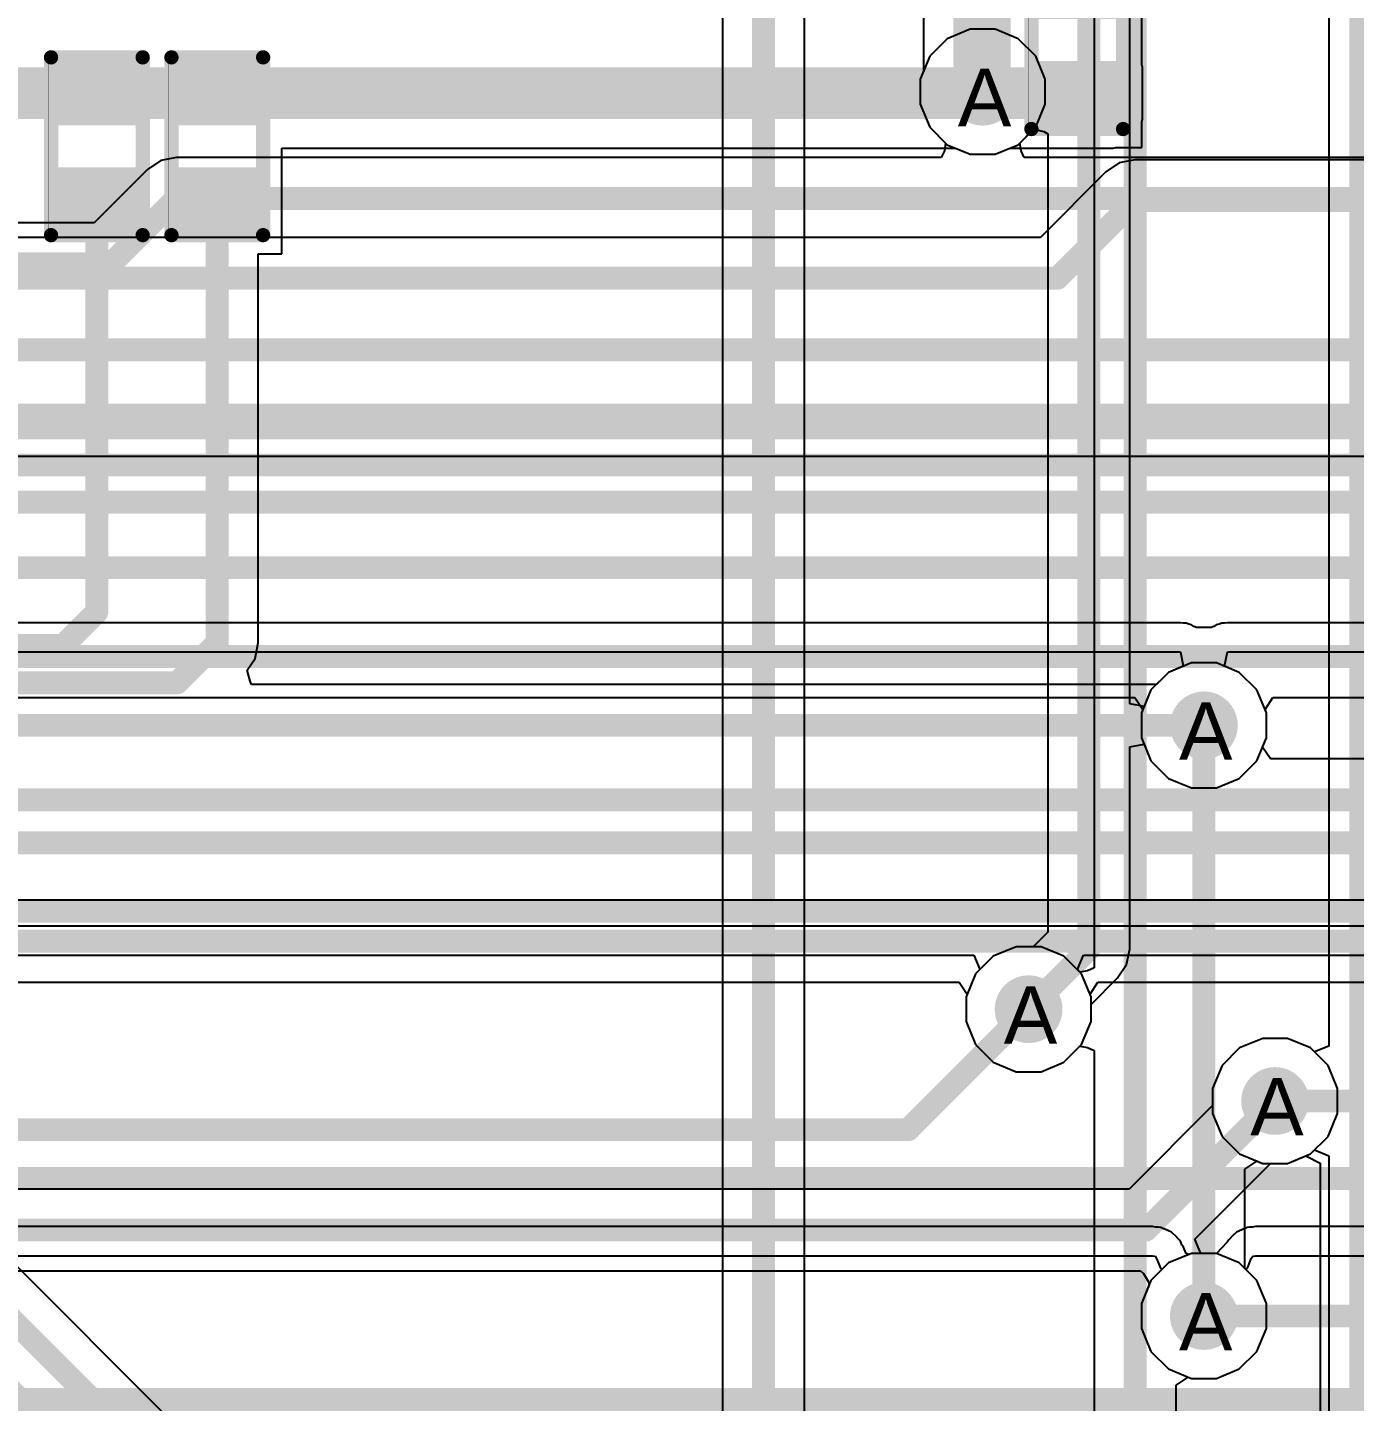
# Model space of a CAD drawing. Header units: inches. Extents: x 0 to 5271, y 0 to 5417.
# Drawn here: x 85.72 to 97.48, y 56.98 to 69.15 of the extents above; entities that cross this region are included whole.
import ezdxf

# ---------------------------------------------------------------- set-up
doc = ezdxf.new("R2010")
doc.units = ezdxf.units.IN
for name, color, linetype in [('Bottom Layer', 5, 'Continuous'), ('Bottom Overlay', 54, 'Continuous'), ('Bottom Paste', 16, 'Continuous'), ('Bottom Solder', 6, 'Continuous'), ('Drill Drawing', 1, 'Continuous'), ('L2_GND1', 16, 'Continuous'), ('L3_SIG1', 76, 'Continuous'), ('L4_PWR', 90, 'Continuous'), ('L5_GND2', 156, 'Continuous'), ('L6_SIG2', 130, 'Continuous'), ('L7_GND3', 216, 'Continuous'), ('Top Layer', 1, 'Continuous'), ('Via Holes', 16, 'Continuous')]:
    doc.layers.add(name, color=color, linetype=linetype)
doc.styles.add('Arial', font='', dxfattribs={"height": 0.2})
doc.styles.get('Arial').set_extended_font_data('Arial')

# ---------------------------------------------------------------- blocks, each defined once
blk = doc.blocks.new('R___0402_B_1')
at = {"layer": 'Bottom Layer'}
for points in [[(-0.241, 0.318), (-0.241, -0.318), (-0.699, -0.318), (-0.699, 0.318)], [(0.699, 0.318), (0.699, -0.318), (0.241, -0.318), (0.241, 0.318)]]:
    blk.add_hatch(color=5, dxfattribs=at).paths.add_polyline_path(points)
at = {"layer": 'Bottom Paste'}
for points in [[(-0.241, 0.318), (-0.241, -0.318), (-0.699, -0.318), (-0.699, 0.318)], [(0.699, 0.318), (0.699, -0.318), (0.241, -0.318), (0.241, 0.318)]]:
    blk.add_hatch(color=16, dxfattribs=at).paths.add_polyline_path(points)
at = {"layer": 'Bottom Solder'}
for points in [[(-0.186, 0.373), (-0.186, -0.373), (-0.754, -0.373), (-0.754, 0.373)], [(0.754, 0.373), (0.754, -0.373), (0.186, -0.373), (0.186, 0.373)]]:
    blk.add_hatch(color=6, dxfattribs=at).paths.add_polyline_path(points)
at = {"layer": 'Bottom Overlay'}
for points in [[(-0.787, 0.406, 0.127, 0.127, 0), (0.787, 0.406, 0.127, 0.127, 0)], [(-0.787, 0.406, 0.127, 0.127, 0), (-0.787, -0.406, 0.127, 0.127, 0)], [(-0.813, 0.432, 0.00323, 0.00323, 0), (0.813, 0.432, 0.00323, 0.00323, 0)], [(0.787, 0.406, 0.127, 0.127, 0), (0.787, -0.406, 0.127, 0.127, 0)], [(-0.787, -0.406, 0.127, 0.127, 0), (0.787, -0.406, 0.127, 0.127, 0)]]:
    blk.add_lwpolyline(points, format="xyseb", dxfattribs=at)
for points in [[(-0.819, 0.406, 0.0635, 0.0635, 1), (-0.756, 0.406, 0.0635, 0.0635, 1)], [(-0.819, 0.406, 0.0635, 0.0635, 1), (-0.756, 0.406, 0.0635, 0.0635, 1)], [(-0.814, 0.432, 0.00161, 0.00161, 1), (-0.812, 0.432, 0.00161, 0.00161, 1)], [(0.756, 0.406, 0.0635, 0.0635, 1), (0.819, 0.406, 0.0635, 0.0635, 1)], [(0.756, 0.406, 0.0635, 0.0635, 1), (0.819, 0.406, 0.0635, 0.0635, 1)], [(0.812, 0.432, 0.00161, 0.00161, 1), (0.814, 0.432, 0.00161, 0.00161, 1)], [(-0.819, -0.406, 0.0635, 0.0635, 1), (-0.756, -0.406, 0.0635, 0.0635, 1)], [(-0.819, -0.406, 0.0635, 0.0635, 1), (-0.756, -0.406, 0.0635, 0.0635, 1)], [(0.756, -0.406, 0.0635, 0.0635, 1), (0.819, -0.406, 0.0635, 0.0635, 1)], [(0.756, -0.406, 0.0635, 0.0635, 1), (0.819, -0.406, 0.0635, 0.0635, 1)]]:
    blk.add_lwpolyline(points, format="xyseb", close=True, dxfattribs=at)
blk = doc.blocks.new('R___0402_B_2')
at = {"layer": 'Bottom Layer'}
for points in [[(-0.241, 0.318), (-0.241, -0.318), (-0.699, -0.318), (-0.699, 0.318)], [(0.699, 0.318), (0.699, -0.318), (0.241, -0.318), (0.241, 0.318)]]:
    blk.add_hatch(color=5, dxfattribs=at).paths.add_polyline_path(points)
at = {"layer": 'Bottom Paste'}
for points in [[(-0.241, 0.318), (-0.241, -0.318), (-0.699, -0.318), (-0.699, 0.318)], [(0.699, 0.318), (0.699, -0.318), (0.241, -0.318), (0.241, 0.318)]]:
    blk.add_hatch(color=16, dxfattribs=at).paths.add_polyline_path(points)
at = {"layer": 'Bottom Solder'}
for points in [[(-0.186, 0.373), (-0.186, -0.373), (-0.754, -0.373), (-0.754, 0.373)], [(0.754, 0.373), (0.754, -0.373), (0.186, -0.373), (0.186, 0.373)]]:
    blk.add_hatch(color=6, dxfattribs=at).paths.add_polyline_path(points)
at = {"layer": 'Bottom Overlay'}
for points in [[(-0.787, 0.406, 0.127, 0.127, 0), (0.787, 0.406, 0.127, 0.127, 0)], [(-0.787, 0.406, 0.127, 0.127, 0), (-0.787, -0.406, 0.127, 0.127, 0)], [(-0.813, 0.432, 0.00323, 0.00323, 0), (0.813, 0.432, 0.00323, 0.00323, 0)], [(0.787, 0.406, 0.127, 0.127, 0), (0.787, -0.406, 0.127, 0.127, 0)], [(-0.787, -0.406, 0.127, 0.127, 0), (0.787, -0.406, 0.127, 0.127, 0)]]:
    blk.add_lwpolyline(points, format="xyseb", dxfattribs=at)
for points in [[(-0.819, 0.406, 0.0635, 0.0635, 1), (-0.756, 0.406, 0.0635, 0.0635, 1)], [(-0.819, 0.406, 0.0635, 0.0635, 1), (-0.756, 0.406, 0.0635, 0.0635, 1)], [(-0.814, 0.432, 0.00161, 0.00161, 1), (-0.812, 0.432, 0.00161, 0.00161, 1)], [(0.756, 0.406, 0.0635, 0.0635, 1), (0.819, 0.406, 0.0635, 0.0635, 1)], [(0.756, 0.406, 0.0635, 0.0635, 1), (0.819, 0.406, 0.0635, 0.0635, 1)], [(0.812, 0.432, 0.00161, 0.00161, 1), (0.814, 0.432, 0.00161, 0.00161, 1)], [(-0.819, -0.406, 0.0635, 0.0635, 1), (-0.756, -0.406, 0.0635, 0.0635, 1)], [(-0.819, -0.406, 0.0635, 0.0635, 1), (-0.756, -0.406, 0.0635, 0.0635, 1)], [(0.756, -0.406, 0.0635, 0.0635, 1), (0.819, -0.406, 0.0635, 0.0635, 1)], [(0.756, -0.406, 0.0635, 0.0635, 1), (0.819, -0.406, 0.0635, 0.0635, 1)]]:
    blk.add_lwpolyline(points, format="xyseb", close=True, dxfattribs=at)
blk = doc.blocks.new('R___0402_B_33')
at = {"layer": 'Bottom Layer'}
for points in [[(-0.241, 0.318), (-0.241, -0.317), (-0.699, -0.317), (-0.699, 0.318)], [(0.699, 0.318), (0.699, -0.317), (0.241, -0.317), (0.241, 0.318)]]:
    blk.add_hatch(color=5, dxfattribs=at).paths.add_polyline_path(points)
at = {"layer": 'Bottom Paste'}
for points in [[(-0.241, 0.318), (-0.241, -0.317), (-0.699, -0.317), (-0.699, 0.318)], [(0.699, 0.318), (0.699, -0.317), (0.241, -0.317), (0.241, 0.318)]]:
    blk.add_hatch(color=16, dxfattribs=at).paths.add_polyline_path(points)
at = {"layer": 'Bottom Solder'}
for points in [[(-0.186, 0.373), (-0.186, -0.372), (-0.754, -0.372), (-0.754, 0.373)], [(0.754, 0.373), (0.754, -0.372), (0.186, -0.372), (0.186, 0.373)]]:
    blk.add_hatch(color=6, dxfattribs=at).paths.add_polyline_path(points)
at = {"layer": 'Bottom Overlay'}
for points in [[(-0.787, 0.406, 0.127, 0.127, 0), (0.787, 0.406, 0.127, 0.127, 0)], [(-0.787, 0.406, 0.127, 0.127, 0), (-0.787, -0.406, 0.127, 0.127, 0)], [(-0.813, 0.432, 0.00323, 0.00323, 0), (0.813, 0.432, 0.00323, 0.00323, 0)], [(0.787, 0.406, 0.127, 0.127, 0), (0.787, -0.406, 0.127, 0.127, 0)], [(-0.787, -0.406, 0.127, 0.127, 0), (0.787, -0.406, 0.127, 0.127, 0)]]:
    blk.add_lwpolyline(points, format="xyseb", dxfattribs=at)
for points in [[(-0.819, 0.406, 0.0635, 0.0635, 1), (-0.756, 0.406, 0.0635, 0.0635, 1)], [(-0.819, 0.406, 0.0635, 0.0635, 1), (-0.756, 0.406, 0.0635, 0.0635, 1)], [(-0.814, 0.432, 0.00161, 0.00161, 1), (-0.812, 0.432, 0.00161, 0.00161, 1)], [(0.756, 0.406, 0.0635, 0.0635, 1), (0.819, 0.406, 0.0635, 0.0635, 1)], [(0.756, 0.406, 0.0635, 0.0635, 1), (0.819, 0.406, 0.0635, 0.0635, 1)], [(0.812, 0.432, 0.00161, 0.00161, 1), (0.814, 0.432, 0.00161, 0.00161, 1)], [(-0.819, -0.406, 0.0635, 0.0635, 1), (-0.756, -0.406, 0.0635, 0.0635, 1)], [(-0.819, -0.406, 0.0635, 0.0635, 1), (-0.756, -0.406, 0.0635, 0.0635, 1)], [(0.756, -0.406, 0.0635, 0.0635, 1), (0.819, -0.406, 0.0635, 0.0635, 1)], [(0.756, -0.406, 0.0635, 0.0635, 1), (0.819, -0.406, 0.0635, 0.0635, 1)]]:
    blk.add_lwpolyline(points, format="xyseb", close=True, dxfattribs=at)

msp = doc.modelspace()

# ---------------------------------------------------------------- hatches: boundary and pattern name
at = {"layer": 'Bottom Layer'}
msp.add_hatch(color=5, dxfattribs=at).paths.add_polyline_path([(79.692, 68.339), (95.339, 68.339), (95.339, 68.796), (79.692, 68.796)])
h = msp.add_hatch(color=5, dxfattribs=at)
edge = h.paths.add_edge_path()
edge.add_arc((94.183, 68.58), 0.3, 0, 360)
h = msp.add_hatch(color=5, dxfattribs=at)
edge = h.paths.add_edge_path()
edge.add_arc((96.143, 62.967), 0.3, 0, 360)
h = msp.add_hatch(color=5, dxfattribs=at)
edge = h.paths.add_edge_path()
edge.add_arc((94.59, 60.452), 0.3, 0, 360)
h = msp.add_hatch(color=5, dxfattribs=at)
edge = h.paths.add_edge_path()
edge.add_arc((96.774, 59.639), 0.3, 0, 360)
h = msp.add_hatch(color=5, dxfattribs=at)
edge = h.paths.add_edge_path()
edge.add_arc((96.143, 57.734), 0.3, 0, 360)
at = {"layer": 'L2_GND1'}
h = msp.add_hatch(color=16, dxfattribs=at)
edge = h.paths.add_edge_path()
edge.add_arc((94.183, 68.58), 0.3, 0, 360)
h = msp.add_hatch(color=16, dxfattribs=at)
edge = h.paths.add_edge_path()
edge.add_arc((96.143, 62.967), 0.3, 0, 360)
h = msp.add_hatch(color=16, dxfattribs=at)
edge = h.paths.add_edge_path()
edge.add_arc((94.59, 60.452), 0.3, 0, 360)
h = msp.add_hatch(color=16, dxfattribs=at)
edge = h.paths.add_edge_path()
edge.add_arc((96.774, 59.639), 0.3, 0, 360)
h = msp.add_hatch(color=16, dxfattribs=at)
edge = h.paths.add_edge_path()
edge.add_arc((96.143, 57.734), 0.3, 0, 360)
at = {"layer": 'L3_SIG1'}
h = msp.add_hatch(color=76, dxfattribs=at)
edge = h.paths.add_edge_path()
edge.add_arc((94.183, 68.58), 0.3, 0, 360)
h = msp.add_hatch(color=76, dxfattribs=at)
edge = h.paths.add_edge_path()
edge.add_arc((96.143, 62.967), 0.3, 0, 360)
h = msp.add_hatch(color=76, dxfattribs=at)
edge = h.paths.add_edge_path()
edge.add_arc((94.59, 60.452), 0.3, 0, 360)
h = msp.add_hatch(color=76, dxfattribs=at)
edge = h.paths.add_edge_path()
edge.add_arc((96.774, 59.639), 0.3, 0, 360)
h = msp.add_hatch(color=76, dxfattribs=at)
edge = h.paths.add_edge_path()
edge.add_arc((96.143, 57.734), 0.3, 0, 360)
at = {"layer": 'L4_PWR'}
h = msp.add_hatch(color=90, dxfattribs=at)
edge = h.paths.add_edge_path()
edge.add_arc((94.183, 68.58), 0.3, 0, 360)
h = msp.add_hatch(color=90, dxfattribs=at)
edge = h.paths.add_edge_path()
edge.add_arc((96.143, 62.967), 0.3, 0, 360)
h = msp.add_hatch(color=90, dxfattribs=at)
edge = h.paths.add_edge_path()
edge.add_arc((94.59, 60.452), 0.3, 0, 360)
h = msp.add_hatch(color=90, dxfattribs=at)
edge = h.paths.add_edge_path()
edge.add_arc((96.774, 59.639), 0.3, 0, 360)
h = msp.add_hatch(color=90, dxfattribs=at)
edge = h.paths.add_edge_path()
edge.add_arc((96.143, 57.734), 0.3, 0, 360)
at = {"layer": 'L5_GND2'}
h = msp.add_hatch(color=156, dxfattribs=at)
edge = h.paths.add_edge_path()
edge.add_arc((94.183, 68.58), 0.3, 0, 360)
h = msp.add_hatch(color=156, dxfattribs=at)
edge = h.paths.add_edge_path()
edge.add_arc((96.143, 62.967), 0.3, 0, 360)
h = msp.add_hatch(color=156, dxfattribs=at)
edge = h.paths.add_edge_path()
edge.add_arc((94.59, 60.452), 0.3, 0, 360)
h = msp.add_hatch(color=156, dxfattribs=at)
edge = h.paths.add_edge_path()
edge.add_arc((96.774, 59.639), 0.3, 0, 360)
h = msp.add_hatch(color=156, dxfattribs=at)
edge = h.paths.add_edge_path()
edge.add_arc((96.143, 57.734), 0.3, 0, 360)
at = {"layer": 'L6_SIG2'}
h = msp.add_hatch(color=130, dxfattribs=at)
edge = h.paths.add_edge_path()
edge.add_arc((94.183, 68.58), 0.3, 0, 360)
h = msp.add_hatch(color=130, dxfattribs=at)
edge = h.paths.add_edge_path()
edge.add_arc((96.143, 62.967), 0.3, 0, 360)
h = msp.add_hatch(color=130, dxfattribs=at)
edge = h.paths.add_edge_path()
edge.add_arc((94.59, 60.452), 0.3, 0, 360)
h = msp.add_hatch(color=130, dxfattribs=at)
edge = h.paths.add_edge_path()
edge.add_arc((96.774, 59.639), 0.3, 0, 360)
h = msp.add_hatch(color=130, dxfattribs=at)
edge = h.paths.add_edge_path()
edge.add_arc((96.143, 57.734), 0.3, 0, 360)
at = {"layer": 'L7_GND3'}
h = msp.add_hatch(color=216, dxfattribs=at)
edge = h.paths.add_edge_path()
edge.add_arc((94.183, 68.58), 0.3, 0, 360)
h = msp.add_hatch(color=216, dxfattribs=at)
edge = h.paths.add_edge_path()
edge.add_arc((96.143, 62.967), 0.3, 0, 360)
h = msp.add_hatch(color=216, dxfattribs=at)
edge = h.paths.add_edge_path()
edge.add_arc((94.59, 60.452), 0.3, 0, 360)
h = msp.add_hatch(color=216, dxfattribs=at)
edge = h.paths.add_edge_path()
edge.add_arc((96.774, 59.639), 0.3, 0, 360)
h = msp.add_hatch(color=216, dxfattribs=at)
edge = h.paths.add_edge_path()
edge.add_arc((96.143, 57.734), 0.3, 0, 360)
at = {"layer": 'Top Layer'}
h = msp.add_hatch(color=1, dxfattribs=at)
edge = h.paths.add_edge_path()
edge.add_arc((94.183, 68.58), 0.3, 0, 360)
h = msp.add_hatch(color=1, dxfattribs=at)
edge = h.paths.add_edge_path()
edge.add_arc((96.143, 62.967), 0.3, 0, 360)
h = msp.add_hatch(color=1, dxfattribs=at)
edge = h.paths.add_edge_path()
edge.add_arc((94.59, 60.452), 0.3, 0, 360)
h = msp.add_hatch(color=1, dxfattribs=at)
edge = h.paths.add_edge_path()
edge.add_arc((96.774, 59.639), 0.3, 0, 360)
h = msp.add_hatch(color=1, dxfattribs=at)
edge = h.paths.add_edge_path()
edge.add_arc((96.143, 57.734), 0.3, 0, 360)
at = {"layer": 'Via Holes'}
h = msp.add_hatch(color=7, dxfattribs=at)
edge = h.paths.add_edge_path()
edge.add_arc((94.183, 68.58), 0.15, 0, 360)
h = msp.add_hatch(color=7, dxfattribs=at)
edge = h.paths.add_edge_path()
edge.add_arc((96.143, 62.967), 0.15, 0, 360)
h = msp.add_hatch(color=7, dxfattribs=at)
edge = h.paths.add_edge_path()
edge.add_arc((94.59, 60.452), 0.15, 0, 360)
h = msp.add_hatch(color=7, dxfattribs=at)
edge = h.paths.add_edge_path()
edge.add_arc((96.774, 59.639), 0.15, 0, 360)
h = msp.add_hatch(color=7, dxfattribs=at)
edge = h.paths.add_edge_path()
edge.add_arc((96.143, 57.734), 0.15, 0, 360)

# ---------------------------------------------------------------- linework, layer by layer
at = {"layer": 'Bottom Layer'}
for p, q in [((95.593, 68.821), (95.593, 69.99)), ((95.598, 68.796), (95.593, 68.821)), ((95.598, 68.339), (95.598, 68.796)), ((95.593, 68.314), (95.598, 68.339)), ((95.593, 68.085), (95.593, 68.314)), ((87.973, 67.145), (87.973, 68.08)), ((87.973, 68.08), (93.943, 68.08)), ((93.943, 68.08), (94.073, 68.026)), ((94.293, 68.026), (94.423, 68.08)), ((94.423, 68.08), (95.339, 68.08)), ((95.339, 68.08), (95.364, 68.085)), ((95.364, 68.085), (95.593, 68.085)), ((94.073, 68.026), (94.293, 68.026)), ((87.764, 63.698), (87.764, 67.145)), ((87.764, 67.145), (87.973, 67.145)), ((87.736, 63.56), (87.764, 63.698)), ((87.764, 63.698), (87.764, 63.698)), ((87.667, 63.456), (87.736, 63.56)), ((87.693, 63.358), (87.667, 63.456)), ((95.83, 63.436), (95.723, 63.329)), ((96.033, 63.521), (95.83, 63.436)), ((96.254, 63.521), (96.033, 63.521)), ((96.457, 63.436), (96.254, 63.521)), ((96.613, 63.28), (96.457, 63.436)), ((87.705, 63.329), (87.693, 63.358)), ((95.723, 63.329), (87.705, 63.329)), ((96.697, 63.077), (96.613, 63.28)), ((96.697, 62.856), (96.697, 63.077)), ((96.663, 62.774), (96.697, 62.856)), ((96.734, 62.669), (96.663, 62.774)), ((102.587, 62.669), (96.734, 62.669))]:
    msp.add_line(p, q, dxfattribs=at)
for points in [[(86.334, 63.971, 0.203, 0.203, 0), (86.334, 67.627, 0.203, 0.203, 0)], [(87.401, 63.698, 0.203, 0.203, 0), (87.401, 67.627, 0.203, 0.203, 0)], [(86.037, 63.674, 0.203, 0.203, 0), (86.334, 63.971, 0.203, 0.203, 0)], [(87.047, 63.344, 0.203, 0.203, 0), (87.401, 63.698, 0.203, 0.203, 0)], [(80.074, 63.674, 0.203, 0.203, 0), (86.037, 63.674, 0.203, 0.203, 0)], [(74.629, 63.344, 0.203, 0.203, 0), (87.047, 63.344, 0.203, 0.203, 0)], [(62.713, 62.967, 0.203, 0.203, 0), (96.143, 62.967, 0.203, 0.203, 0)], [(62.242, 62.306, 0.203, 0.203, 0), (102.738, 62.306, 0.203, 0.203, 0)], [(61.491, 61.925, 0.203, 0.203, 0), (102.895, 61.925, 0.203, 0.203, 0)], [(68.529, 61.32, 0.203, 0.203, 0), (102.51, 61.32, 0.203, 0.203, 0)], [(93.523, 59.385, 0.203, 0.203, 0), (94.59, 60.452, 0.203, 0.203, 0)], [(96.774, 59.639, 0.203, 0.203, 0), (118.745, 59.639, 0.203, 0.203, 0)], [(27.762, 59.385, 0.203, 0.203, 0), (93.523, 59.385, 0.203, 0.203, 0)], [(58.378, 58.953, 0.203, 0.203, 0), (131.444, 58.953, 0.203, 0.203, 0)], [(96.143, 57.734, 0.203, 0.203, 0), (103.627, 57.734, 0.203, 0.203, 0)], [(13.689, 56.461, 1.27, 1.27, 0), (127.853, 56.461, 1.27, 1.27, 0)]]:
    msp.add_lwpolyline(points, format="xyseb", dxfattribs=at)
for points in [[(86.283, 67.627, 0.102, 0.102, 1), (86.385, 67.627, 0.102, 0.102, 1)], [(87.351, 67.627, 0.102, 0.102, 1), (87.452, 67.627, 0.102, 0.102, 1)], [(86.283, 63.971, 0.102, 0.102, 1), (86.385, 63.971, 0.102, 0.102, 1)], [(86.283, 63.971, 0.102, 0.102, 1), (86.385, 63.971, 0.102, 0.102, 1)], [(87.351, 63.698, 0.102, 0.102, 1), (87.452, 63.698, 0.102, 0.102, 1)], [(87.351, 63.698, 0.102, 0.102, 1), (87.452, 63.698, 0.102, 0.102, 1)], [(85.986, 63.674, 0.102, 0.102, 1), (86.088, 63.674, 0.102, 0.102, 1)], [(85.986, 63.674, 0.102, 0.102, 1), (86.088, 63.674, 0.102, 0.102, 1)], [(86.996, 63.344, 0.102, 0.102, 1), (87.097, 63.344, 0.102, 0.102, 1)], [(86.996, 63.344, 0.102, 0.102, 1), (87.097, 63.344, 0.102, 0.102, 1)], [(96.093, 62.967, 0.102, 0.102, 1), (96.194, 62.967, 0.102, 0.102, 1)], [(94.539, 60.452, 0.102, 0.102, 1), (94.64, 60.452, 0.102, 0.102, 1)], [(96.723, 59.639, 0.102, 0.102, 1), (96.825, 59.639, 0.102, 0.102, 1)], [(93.472, 59.385, 0.102, 0.102, 1), (93.574, 59.385, 0.102, 0.102, 1)], [(93.472, 59.385, 0.102, 0.102, 1), (93.574, 59.385, 0.102, 0.102, 1)], [(96.093, 57.734, 0.102, 0.102, 1), (96.194, 57.734, 0.102, 0.102, 1)]]:
    msp.add_lwpolyline(points, format="xyseb", close=True, dxfattribs=at)
at = {"layer": 'L2_GND1'}
for p, q in [((93.869, 69.05), (93.714, 68.894)), ((94.073, 69.134), (93.869, 69.05)), ((94.293, 69.134), (94.073, 69.134)), ((94.497, 69.05), (94.293, 69.134)), ((94.653, 68.894), (94.497, 69.05)), ((93.714, 68.894), (93.629, 68.69)), ((94.737, 68.69), (94.653, 68.894)), ((93.629, 68.69), (93.629, 68.47)), ((94.737, 68.47), (94.737, 68.69)), ((93.629, 68.47), (93.714, 68.266)), ((94.653, 68.266), (94.737, 68.47)), ((93.714, 68.266), (93.869, 68.11)), ((94.497, 68.11), (94.653, 68.266)), ((93.869, 68.11), (94.073, 68.026)), ((94.293, 68.026), (94.497, 68.11)), ((94.073, 68.026), (94.293, 68.026)), ((95.83, 63.436), (95.674, 63.28)), ((96.033, 63.521), (95.83, 63.436)), ((96.254, 63.521), (96.033, 63.521)), ((96.457, 63.436), (96.254, 63.521)), ((96.613, 63.28), (96.457, 63.436)), ((95.674, 63.28), (95.589, 63.077)), ((96.697, 63.077), (96.613, 63.28)), ((95.589, 63.077), (95.589, 62.856)), ((96.697, 62.856), (96.697, 63.077)), ((95.589, 62.856), (95.674, 62.653)), ((96.613, 62.653), (96.697, 62.856)), ((95.674, 62.653), (95.83, 62.497)), ((96.457, 62.497), (96.613, 62.653)), ((95.83, 62.497), (96.033, 62.413)), ((96.254, 62.413), (96.457, 62.497)), ((96.033, 62.413), (96.254, 62.413)), ((94.479, 61.006), (94.276, 60.922)), ((94.7, 61.006), (94.479, 61.006)), ((94.903, 60.922), (94.7, 61.006)), ((94.276, 60.922), (94.12, 60.766)), ((95.059, 60.766), (94.903, 60.922)), ((94.12, 60.766), (94.036, 60.562)), ((95.144, 60.562), (95.059, 60.766)), ((94.036, 60.562), (94.036, 60.342)), ((95.144, 60.342), (95.144, 60.562)), ((94.036, 60.342), (94.12, 60.138)), ((95.059, 60.138), (95.144, 60.342)), ((94.12, 60.138), (94.276, 59.982)), ((94.903, 59.982), (95.059, 60.138)), ((96.664, 60.193), (96.46, 60.109)), ((96.884, 60.193), (96.664, 60.193)), ((97.088, 60.109), (96.884, 60.193)), ((96.46, 60.109), (96.304, 59.953)), ((97.244, 59.953), (97.088, 60.109)), ((94.276, 59.982), (94.479, 59.898)), ((94.479, 59.898), (94.7, 59.898)), ((94.7, 59.898), (94.903, 59.982)), ((96.304, 59.953), (96.22, 59.749)), ((97.328, 59.749), (97.244, 59.953)), ((96.22, 59.749), (96.22, 59.529)), ((97.328, 59.529), (97.328, 59.749)), ((96.22, 59.529), (96.304, 59.325)), ((97.244, 59.325), (97.328, 59.529)), ((96.304, 59.325), (96.46, 59.17)), ((97.088, 59.17), (97.244, 59.325)), ((96.46, 59.17), (96.664, 59.085)), ((96.884, 59.085), (97.088, 59.17)), ((96.664, 59.085), (96.884, 59.085)), ((95.83, 58.204), (95.674, 58.048)), ((96.033, 58.288), (95.83, 58.204)), ((96.254, 58.288), (96.033, 58.288)), ((96.457, 58.204), (96.254, 58.288)), ((96.613, 58.048), (96.457, 58.204)), ((95.674, 58.048), (95.589, 57.844)), ((96.697, 57.844), (96.613, 58.048)), ((95.589, 57.844), (95.589, 57.624)), ((96.697, 57.624), (96.697, 57.844)), ((95.589, 57.624), (95.674, 57.42)), ((96.613, 57.42), (96.697, 57.624)), ((95.674, 57.42), (95.83, 57.265)), ((96.457, 57.265), (96.613, 57.42)), ((95.83, 57.265), (96.033, 57.18)), ((96.254, 57.18), (96.457, 57.265)), ((96.033, 57.18), (96.254, 57.18))]:
    msp.add_line(p, q, dxfattribs=at)
at = {"layer": 'L3_SIG1'}
for p, q in [((91.878, 75.674), (91.878, 41.937)), ((93.659, 74.147), (93.659, 68.762)), ((92.603, 41.912), (92.603, 73.906)), ((95.486, 63.158), (95.486, 71.471)), ((97.251, 69.343), (97.251, 60.125)), ((93.659, 68.762), (93.629, 68.69)), ((93.629, 68.69), (93.629, 68.47)), ((93.629, 68.47), (93.714, 68.266)), ((93.714, 68.266), (93.869, 68.11)), ((94.497, 68.11), (94.633, 68.247)), ((94.633, 68.247), (94.725, 68.227)), ((94.725, 68.227), (94.76, 68.208)), ((94.76, 68.208), (94.76, 61.136)), ((93.869, 68.11), (94.073, 68.026)), ((94.293, 68.026), (94.497, 68.11)), ((94.073, 68.026), (94.293, 68.026)), ((95.83, 63.436), (95.674, 63.28)), ((96.033, 63.521), (95.83, 63.436)), ((96.254, 63.521), (96.033, 63.521)), ((96.457, 63.436), (96.254, 63.521)), ((96.613, 63.28), (96.457, 63.436)), ((95.674, 63.28), (95.613, 63.133)), ((96.697, 63.077), (96.613, 63.28)), ((95.613, 63.133), (95.486, 63.158)), ((96.697, 62.856), (96.697, 63.077)), ((96.613, 62.653), (96.697, 62.856)), ((95.486, 62.775), (95.613, 62.801)), ((95.486, 60.985), (95.486, 62.775)), ((95.613, 62.801), (95.674, 62.653)), ((95.674, 62.653), (95.83, 62.497)), ((96.457, 62.497), (96.613, 62.653)), ((95.83, 62.497), (96.033, 62.413)), ((96.254, 62.413), (96.457, 62.497)), ((96.033, 62.413), (96.254, 62.413)), ((94.76, 61.136), (94.631, 61.006)), ((94.479, 61.006), (94.276, 60.922)), ((94.631, 61.006), (94.479, 61.006)), ((94.276, 60.922), (94.12, 60.766)), ((95.458, 60.847), (95.486, 60.985)), ((95.486, 60.985), (95.486, 60.985)), ((94.12, 60.766), (94.036, 60.562)), ((95.379, 60.729), (95.458, 60.847)), ((95.144, 60.493), (95.379, 60.729)), ((95.379, 60.729), (95.379, 60.729)), ((94.036, 60.562), (94.036, 60.342)), ((95.144, 60.342), (95.144, 60.493)), ((94.036, 60.342), (94.12, 60.138)), ((95.059, 60.138), (95.144, 60.342)), ((94.12, 60.138), (94.276, 59.982)), ((94.903, 59.982), (95.059, 60.138)), ((96.664, 60.193), (96.46, 60.109)), ((96.884, 60.193), (96.664, 60.193)), ((97.088, 60.109), (96.884, 60.193)), ((96.46, 60.109), (96.304, 59.953)), ((97.124, 60.073), (97.088, 60.109)), ((97.251, 60.125), (97.124, 60.073)), ((94.276, 59.982), (94.479, 59.898)), ((94.479, 59.898), (94.7, 59.898)), ((94.7, 59.898), (94.903, 59.982)), ((96.304, 59.953), (96.22, 59.749)), ((96.22, 59.749), (96.22, 59.529)), ((96.22, 59.529), (96.304, 59.325)), ((96.304, 59.325), (96.46, 59.17)), ((96.46, 59.17), (96.664, 59.085)), ((96.884, 59.085), (97.088, 59.17)), ((97.088, 59.17), (97.124, 59.206)), ((97.124, 59.206), (97.251, 59.153)), ((96.664, 59.085), (96.884, 59.085)), ((97.251, 59.153), (97.251, 40.411)), ((95.83, 58.204), (95.674, 58.048)), ((96.033, 58.288), (95.83, 58.204)), ((96.254, 58.288), (96.033, 58.288)), ((96.457, 58.204), (96.254, 58.288)), ((96.613, 58.048), (96.457, 58.204)), ((95.674, 58.048), (95.589, 57.844)), ((96.697, 57.844), (96.613, 58.048)), ((95.589, 57.844), (95.589, 57.624)), ((96.697, 57.624), (96.697, 57.844)), ((95.589, 57.624), (95.674, 57.42)), ((96.613, 57.42), (96.697, 57.624)), ((95.674, 57.42), (95.83, 57.265)), ((96.457, 57.265), (96.613, 57.42)), ((95.83, 57.265), (96.033, 57.18)), ((96.254, 57.18), (96.457, 57.265)), ((96.033, 57.18), (96.254, 57.18))]:
    msp.add_line(p, q, dxfattribs=at)
for points in [[(92.24, 41.491, 0.203, 0.203, 0), (92.24, 76.082, 0.203, 0.203, 0)], [(94.177, 68.586, 0.508, 0.508, 0), (94.177, 74.53, 0.508, 0.508, 0)], [(95.123, 60.985, 0.203, 0.203, 0), (95.123, 71.621, 0.203, 0.203, 0)], [(94.177, 68.586, 0.508, 0.508, 0), (94.183, 68.58, 0.508, 0.508, 0)], [(94.59, 60.452, 0.203, 0.203, 0), (95.123, 60.985, 0.203, 0.203, 0)]]:
    msp.add_lwpolyline(points, format="xyseb", dxfattribs=at)
for points in [[(94.05, 68.586, 0.254, 0.254, 1), (94.304, 68.586, 0.254, 0.254, 1)], [(94.05, 68.586, 0.254, 0.254, 1), (94.304, 68.586, 0.254, 0.254, 1)], [(94.056, 68.58, 0.254, 0.254, 1), (94.31, 68.58, 0.254, 0.254, 1)], [(95.072, 60.985, 0.102, 0.102, 1), (95.174, 60.985, 0.102, 0.102, 1)], [(95.072, 60.985, 0.102, 0.102, 1), (95.174, 60.985, 0.102, 0.102, 1)], [(94.539, 60.452, 0.102, 0.102, 1), (94.64, 60.452, 0.102, 0.102, 1)]]:
    msp.add_lwpolyline(points, format="xyseb", close=True, dxfattribs=at)
at = {"layer": 'L4_PWR'}
for p, q in [((95.935, 63.876), (82.188, 63.876)), ((95.96, 63.871), (95.935, 63.876)), ((95.985, 63.871), (95.96, 63.871)), ((96.009, 63.862), (95.985, 63.871)), ((96.034, 63.857), (96.009, 63.862)), ((96.055, 63.842), (96.034, 63.857)), ((96.079, 63.833), (96.055, 63.842)), ((96.208, 63.833), (96.079, 63.833)), ((96.232, 63.842), (96.208, 63.833)), ((96.253, 63.857), (96.232, 63.842)), ((96.278, 63.862), (96.253, 63.857)), ((96.302, 63.871), (96.278, 63.862)), ((96.327, 63.871), (96.302, 63.871)), ((96.352, 63.876), (96.327, 63.871)), ((104.821, 63.876), (96.352, 63.876)), ((40.801, 63.617), (95.935, 63.617)), ((95.935, 63.617), (95.96, 63.49)), ((96.327, 63.49), (96.352, 63.617)), ((96.352, 63.617), (105.08, 63.617)), ((95.83, 63.436), (95.674, 63.28)), ((95.96, 63.49), (95.83, 63.436)), ((96.457, 63.436), (96.327, 63.49)), ((96.613, 63.28), (96.457, 63.436)), ((95.674, 63.28), (95.589, 63.077)), ((96.697, 63.077), (96.613, 63.28)), ((95.589, 63.077), (95.589, 62.856)), ((96.697, 62.856), (96.697, 63.077)), ((95.589, 62.856), (95.674, 62.653)), ((96.613, 62.653), (96.697, 62.856)), ((95.674, 62.653), (95.83, 62.497)), ((96.457, 62.497), (96.613, 62.653)), ((95.83, 62.497), (96.033, 62.413)), ((96.254, 62.413), (96.457, 62.497)), ((96.033, 62.413), (96.254, 62.413)), ((110.682, 61.189), (69.098, 61.189)), ((69.098, 60.93), (94.104, 60.93)), ((94.104, 60.93), (94.157, 60.803)), ((95.022, 60.803), (95.075, 60.93)), ((95.075, 60.93), (110.682, 60.93)), ((94.12, 60.766), (94.036, 60.562)), ((94.157, 60.803), (94.12, 60.766)), ((95.059, 60.766), (95.022, 60.803)), ((95.144, 60.562), (95.059, 60.766)), ((94.036, 60.562), (94.036, 60.342)), ((95.144, 60.342), (95.144, 60.562)), ((94.036, 60.342), (94.12, 60.138)), ((95.059, 60.138), (95.144, 60.342)), ((94.12, 60.138), (94.276, 59.982)), ((94.903, 59.982), (95.059, 60.138)), ((96.664, 60.193), (96.46, 60.109)), ((96.884, 60.193), (96.664, 60.193)), ((97.088, 60.109), (96.884, 60.193)), ((96.46, 60.109), (96.304, 59.953)), ((97.244, 59.953), (97.088, 60.109)), ((94.276, 59.982), (94.479, 59.898)), ((94.479, 59.898), (94.7, 59.898)), ((94.7, 59.898), (94.903, 59.982)), ((96.304, 59.953), (96.22, 59.749)), ((97.328, 59.749), (97.244, 59.953)), ((96.22, 59.749), (96.22, 59.529)), ((97.328, 59.529), (97.328, 59.749)), ((96.22, 59.529), (96.304, 59.325)), ((97.244, 59.325), (97.328, 59.529)), ((96.304, 59.325), (96.46, 59.17)), ((97.088, 59.17), (97.244, 59.325)), ((96.46, 59.17), (96.664, 59.085)), ((96.884, 59.085), (97.088, 59.17)), ((96.664, 59.085), (96.884, 59.085)), ((95.688, 58.527), (57.854, 58.527)), ((95.713, 58.522), (95.688, 58.527)), ((95.739, 58.522), (95.713, 58.522)), ((95.761, 58.517), (95.739, 58.522)), ((95.785, 58.507), (95.761, 58.517)), ((95.787, 58.507), (95.785, 58.507)), ((95.79, 58.505), (95.787, 58.507)), ((95.855, 58.478), (95.79, 58.505)), ((95.905, 58.429), (95.855, 58.478)), ((96.397, 58.443), (96.382, 58.429)), ((96.432, 58.478), (96.397, 58.443)), ((96.48, 58.498), (96.432, 58.478)), ((96.432, 58.478), (96.432, 58.478)), ((96.432, 58.478), (96.432, 58.478)), ((96.497, 58.505), (96.48, 58.498)), ((96.5, 58.507), (96.497, 58.505)), ((96.502, 58.507), (96.5, 58.507)), ((96.526, 58.517), (96.502, 58.507)), ((96.548, 58.522), (96.526, 58.517)), ((96.526, 58.517), (96.526, 58.517)), ((96.526, 58.517), (96.526, 58.517)), ((96.574, 58.522), (96.548, 58.522)), ((96.599, 58.527), (96.574, 58.522)), ((99.954, 58.527), (96.599, 58.527)), ((95.907, 58.427), (95.905, 58.429)), ((95.908, 58.425), (95.907, 58.427)), ((95.926, 58.407), (95.908, 58.425)), ((95.939, 58.388), (95.926, 58.407)), ((95.926, 58.407), (95.926, 58.407)), ((95.949, 58.364), (95.939, 58.388)), ((95.963, 58.343), (95.949, 58.364)), ((95.983, 58.295), (95.963, 58.343)), ((96.347, 58.384), (96.254, 58.288)), ((96.348, 58.388), (96.347, 58.384)), ((96.361, 58.407), (96.348, 58.388)), ((96.379, 58.425), (96.361, 58.407)), ((96.361, 58.407), (96.361, 58.407)), ((96.361, 58.407), (96.361, 58.407)), ((96.38, 58.427), (96.379, 58.425)), ((96.382, 58.429), (96.38, 58.427)), ((57.854, 58.268), (95.688, 58.268)), ((95.688, 58.268), (95.711, 58.263)), ((95.711, 58.263), (95.724, 58.244)), ((95.724, 58.244), (95.753, 58.172)), ((95.987, 58.289), (95.983, 58.295)), ((96.011, 58.279), (95.987, 58.289)), ((96.033, 58.288), (96.011, 58.279)), ((96.254, 58.288), (96.033, 58.288)), ((96.534, 58.172), (96.563, 58.244)), ((96.563, 58.244), (96.576, 58.263)), ((96.576, 58.263), (96.599, 58.268)), ((96.599, 58.268), (99.954, 58.268)), ((95.771, 58.145), (95.674, 58.048)), ((95.753, 58.172), (95.753, 58.172)), ((95.753, 58.172), (95.771, 58.145)), ((96.516, 58.145), (96.534, 58.172)), ((96.613, 58.048), (96.516, 58.145)), ((95.674, 58.048), (95.589, 57.844)), ((96.697, 57.844), (96.613, 58.048)), ((95.589, 57.844), (95.589, 57.624)), ((96.697, 57.624), (96.697, 57.844)), ((95.589, 57.624), (95.674, 57.42)), ((96.613, 57.42), (96.697, 57.624)), ((95.674, 57.42), (95.83, 57.265)), ((96.457, 57.265), (96.613, 57.42)), ((95.83, 57.265), (96.033, 57.18)), ((96.254, 57.18), (96.457, 57.265)), ((96.033, 57.18), (96.254, 57.18))]:
    msp.add_line(p, q, dxfattribs=at)
at = {"layer": 'L5_GND2'}
for p, q in [((93.869, 69.05), (93.714, 68.894)), ((94.073, 69.134), (93.869, 69.05)), ((94.293, 69.134), (94.073, 69.134)), ((94.497, 69.05), (94.293, 69.134)), ((94.653, 68.894), (94.497, 69.05)), ((93.714, 68.894), (93.629, 68.69)), ((94.737, 68.69), (94.653, 68.894)), ((93.629, 68.69), (93.629, 68.47)), ((94.737, 68.47), (94.737, 68.69)), ((93.629, 68.47), (93.714, 68.266)), ((94.653, 68.266), (94.737, 68.47)), ((93.714, 68.266), (93.869, 68.11)), ((94.497, 68.11), (94.653, 68.266)), ((93.869, 68.11), (94.073, 68.026)), ((94.293, 68.026), (94.497, 68.11)), ((94.073, 68.026), (94.293, 68.026)), ((95.393, 67.95), (95.275, 67.871)), ((95.532, 67.977), (95.393, 67.95)), ((101.289, 67.977), (95.532, 67.977)), ((95.532, 67.977), (95.532, 67.977)), ((95.275, 67.871), (94.695, 67.29)), ((95.275, 67.871), (95.275, 67.871)), ((94.695, 67.29), (84.069, 67.29)), ((74.397, 63.214), (95.532, 63.214)), ((95.532, 63.214), (95.602, 63.108)), ((96.685, 63.108), (96.755, 63.214)), ((96.755, 63.214), (101.069, 63.214)), ((95.602, 63.108), (95.589, 63.077)), ((95.589, 63.077), (95.589, 62.856)), ((96.697, 63.077), (96.685, 63.108)), ((96.697, 62.856), (96.697, 63.077)), ((95.589, 62.856), (95.674, 62.653)), ((96.613, 62.653), (96.697, 62.856)), ((95.674, 62.653), (95.83, 62.497)), ((96.457, 62.497), (96.613, 62.653)), ((95.83, 62.497), (96.033, 62.413)), ((96.254, 62.413), (96.457, 62.497)), ((96.033, 62.413), (96.254, 62.413)), ((94.479, 61.006), (94.276, 60.922)), ((94.7, 61.006), (94.479, 61.006)), ((94.903, 60.922), (94.7, 61.006)), ((94.276, 60.922), (94.12, 60.766)), ((95.059, 60.766), (94.903, 60.922)), ((94.12, 60.766), (94.036, 60.562)), ((95.144, 60.562), (95.059, 60.766)), ((94.036, 60.562), (94.036, 60.342)), ((95.144, 60.342), (95.144, 60.562)), ((94.036, 60.342), (94.12, 60.138)), ((95.059, 60.138), (95.144, 60.342)), ((94.12, 60.138), (94.276, 59.982)), ((94.903, 59.982), (95.059, 60.138)), ((96.664, 60.193), (96.46, 60.109)), ((96.884, 60.193), (96.664, 60.193)), ((97.088, 60.109), (96.884, 60.193)), ((96.46, 60.109), (96.304, 59.953)), ((97.244, 59.953), (97.088, 60.109)), ((94.276, 59.982), (94.479, 59.898)), ((94.479, 59.898), (94.7, 59.898)), ((94.7, 59.898), (94.903, 59.982)), ((96.304, 59.953), (96.22, 59.749)), ((97.328, 59.749), (97.244, 59.953)), ((96.22, 59.749), (96.22, 59.529)), ((97.328, 59.529), (97.328, 59.749)), ((96.22, 59.529), (96.304, 59.325)), ((97.244, 59.325), (97.328, 59.529)), ((96.304, 59.325), (96.46, 59.17)), ((97.088, 59.17), (97.244, 59.325)), ((96.46, 59.17), (96.664, 59.085)), ((96.884, 59.085), (97.088, 59.17)), ((96.664, 59.085), (96.884, 59.085)), ((95.83, 58.204), (95.674, 58.048)), ((96.033, 58.288), (95.83, 58.204)), ((96.254, 58.288), (96.033, 58.288)), ((96.457, 58.204), (96.254, 58.288)), ((96.613, 58.048), (96.457, 58.204)), ((95.674, 58.048), (95.589, 57.844)), ((96.697, 57.844), (96.613, 58.048)), ((95.589, 57.844), (95.589, 57.624)), ((96.697, 57.624), (96.697, 57.844)), ((95.589, 57.624), (95.674, 57.42)), ((96.613, 57.42), (96.697, 57.624)), ((95.674, 57.42), (95.83, 57.265)), ((96.457, 57.265), (96.613, 57.42)), ((95.83, 57.265), (96.033, 57.18)), ((96.254, 57.18), (96.457, 57.265)), ((96.033, 57.18), (96.254, 57.18))]:
    msp.add_line(p, q, dxfattribs=at)
for points in [[(94.845, 66.928, 0.203, 0.203, 0), (95.532, 67.615, 0.203, 0.203, 0)], [(95.532, 67.615, 0.203, 0.203, 0), (117.145, 67.615, 0.203, 0.203, 0)], [(82.021, 66.928, 0.203, 0.203, 0), (94.845, 66.928, 0.203, 0.203, 0)], [(84.049, 66.294, 0.203, 0.203, 0), (100.837, 66.294, 0.203, 0.203, 0)], [(81.996, 65.603, 0.203, 0.203, 0), (101.061, 65.603, 0.203, 0.203, 0)], [(80.345, 65.273, 0.203, 0.203, 0), (100.924, 65.273, 0.203, 0.203, 0)], [(80.314, 64.943, 0.203, 0.203, 0), (100.787, 64.943, 0.203, 0.203, 0)], [(81.712, 64.364, 0.203, 0.203, 0), (100.899, 64.364, 0.203, 0.203, 0)], [(74.397, 63.576, 0.203, 0.203, 0), (101.219, 63.576, 0.203, 0.203, 0)]]:
    msp.add_lwpolyline(points, format="xyseb", dxfattribs=at)
for points in [[(95.481, 67.615, 0.102, 0.102, 1), (95.583, 67.615, 0.102, 0.102, 1)], [(95.481, 67.615, 0.102, 0.102, 1), (95.583, 67.615, 0.102, 0.102, 1)], [(94.794, 66.928, 0.102, 0.102, 1), (94.896, 66.928, 0.102, 0.102, 1)], [(94.794, 66.928, 0.102, 0.102, 1), (94.896, 66.928, 0.102, 0.102, 1)]]:
    msp.add_lwpolyline(points, format="xyseb", close=True, dxfattribs=at)
at = {"layer": 'L6_SIG2'}
for p, q in [((93.869, 69.05), (93.714, 68.894)), ((94.073, 69.134), (93.869, 69.05)), ((94.293, 69.134), (94.073, 69.134)), ((94.497, 69.05), (94.293, 69.134)), ((94.653, 68.894), (94.497, 69.05)), ((93.714, 68.894), (93.629, 68.69)), ((94.737, 68.69), (94.653, 68.894)), ((93.629, 68.69), (93.629, 68.47)), ((94.737, 68.47), (94.737, 68.69)), ((93.629, 68.47), (93.714, 68.266)), ((94.653, 68.266), (94.737, 68.47)), ((93.714, 68.266), (93.869, 68.11)), ((94.497, 68.11), (94.653, 68.266)), ((93.869, 68.11), (94.073, 68.026)), ((94.293, 68.026), (94.497, 68.11)), ((94.073, 68.026), (94.293, 68.026)), ((95.83, 63.436), (95.674, 63.28)), ((96.033, 63.521), (95.83, 63.436)), ((96.254, 63.521), (96.033, 63.521)), ((96.457, 63.436), (96.254, 63.521)), ((96.613, 63.28), (96.457, 63.436)), ((95.674, 63.28), (95.589, 63.077)), ((96.697, 63.077), (96.613, 63.28)), ((95.589, 63.077), (95.589, 62.856)), ((96.697, 62.856), (96.697, 63.077)), ((95.589, 62.856), (95.674, 62.653)), ((96.613, 62.653), (96.697, 62.856)), ((95.674, 62.653), (95.83, 62.497)), ((96.457, 62.497), (96.613, 62.653)), ((95.83, 62.497), (96.033, 62.413)), ((96.254, 62.413), (96.457, 62.497)), ((96.033, 62.413), (96.254, 62.413)), ((94.479, 61.006), (94.276, 60.922)), ((94.7, 61.006), (94.479, 61.006)), ((94.903, 60.922), (94.7, 61.006)), ((94.276, 60.922), (94.12, 60.766)), ((95.059, 60.766), (94.903, 60.922)), ((94.12, 60.766), (94.036, 60.562)), ((95.144, 60.562), (95.059, 60.766)), ((94.036, 60.562), (94.036, 60.342)), ((95.144, 60.342), (95.144, 60.562)), ((94.036, 60.342), (94.12, 60.138)), ((95.059, 60.138), (95.144, 60.342)), ((94.12, 60.138), (94.276, 59.982)), ((94.903, 59.982), (95.059, 60.138)), ((96.664, 60.193), (96.46, 60.109)), ((96.884, 60.193), (96.664, 60.193)), ((97.088, 60.109), (96.884, 60.193)), ((96.46, 60.109), (96.304, 59.953)), ((97.244, 59.953), (97.088, 60.109)), ((94.276, 59.982), (94.479, 59.898)), ((94.479, 59.898), (94.7, 59.898)), ((94.7, 59.898), (94.903, 59.982)), ((96.304, 59.953), (96.22, 59.749)), ((97.328, 59.749), (97.244, 59.953)), ((96.22, 59.749), (96.22, 59.598)), ((97.328, 59.529), (97.328, 59.749)), ((96.22, 59.598), (95.481, 58.859)), ((97.244, 59.325), (97.328, 59.529)), ((97.088, 59.17), (97.244, 59.325)), ((96.884, 59.085), (97.088, 59.17)), ((96.063, 58.415), (96.733, 59.085)), ((96.733, 59.085), (96.884, 59.085)), ((95.481, 58.859), (77.62, 58.859)), ((96.115, 58.288), (96.063, 58.415)), ((96.254, 58.288), (96.115, 58.288)), ((96.457, 58.204), (96.254, 58.288)), ((96.613, 58.048), (96.457, 58.204)), ((77.47, 58.134), (95.582, 58.134)), ((95.582, 58.134), (95.608, 58.11)), ((95.608, 58.11), (95.652, 58.036)), ((95.658, 58.009), (95.589, 57.844)), ((95.652, 58.036), (95.658, 58.009)), ((96.697, 57.844), (96.613, 58.048)), ((95.589, 57.844), (95.589, 57.624)), ((96.697, 57.624), (96.697, 57.844)), ((95.589, 57.624), (95.674, 57.42)), ((96.613, 57.42), (96.697, 57.624)), ((95.674, 57.42), (95.83, 57.265)), ((96.457, 57.265), (96.613, 57.42)), ((95.83, 57.265), (96.033, 57.18)), ((96.254, 57.18), (96.457, 57.265)), ((96.033, 57.18), (96.254, 57.18))]:
    msp.add_line(p, q, dxfattribs=at)
for points in [[(95.631, 58.496, 0.203, 0.203, 0), (96.774, 59.639, 0.203, 0.203, 0)], [(77.47, 58.496, 0.203, 0.203, 0), (95.631, 58.496, 0.203, 0.203, 0)]]:
    msp.add_lwpolyline(points, format="xyseb", dxfattribs=at)
for points in [[(96.723, 59.639, 0.102, 0.102, 1), (96.825, 59.639, 0.102, 0.102, 1)], [(95.58, 58.496, 0.102, 0.102, 1), (95.682, 58.496, 0.102, 0.102, 1)], [(95.58, 58.496, 0.102, 0.102, 1), (95.682, 58.496, 0.102, 0.102, 1)]]:
    msp.add_lwpolyline(points, format="xyseb", close=True, dxfattribs=at)
at = {"layer": 'L7_GND3'}
for p, q in [((93.869, 69.05), (93.714, 68.894)), ((94.073, 69.134), (93.869, 69.05)), ((94.293, 69.134), (94.073, 69.134)), ((94.497, 69.05), (94.293, 69.134)), ((94.653, 68.894), (94.497, 69.05)), ((93.714, 68.894), (93.629, 68.69)), ((94.737, 68.69), (94.653, 68.894)), ((93.629, 68.69), (93.629, 68.47)), ((94.737, 68.47), (94.737, 68.69)), ((93.629, 68.47), (93.714, 68.266)), ((94.653, 68.266), (94.737, 68.47)), ((93.714, 68.266), (93.855, 68.125)), ((94.512, 68.125), (94.653, 68.266)), ((93.844, 68.056), (93.816, 67.998)), ((93.855, 68.125), (93.844, 68.056)), ((94.523, 68.056), (94.512, 68.125)), ((94.551, 67.998), (94.523, 68.056)), ((86.9, 67.97), (86.783, 67.892)), ((87.039, 67.998), (86.9, 67.97)), ((93.816, 67.998), (87.039, 67.998)), ((101.281, 67.998), (94.551, 67.998)), ((86.783, 67.892), (86.309, 67.419)), ((86.783, 67.892), (86.783, 67.892)), ((86.309, 67.419), (84.122, 67.419)), ((79.258, 65.352), (103.662, 65.352)), ((95.83, 63.436), (95.674, 63.28)), ((96.033, 63.521), (95.83, 63.436)), ((96.254, 63.521), (96.033, 63.521)), ((96.457, 63.436), (96.254, 63.521)), ((96.613, 63.28), (96.457, 63.436)), ((95.674, 63.28), (95.589, 63.077)), ((96.697, 63.077), (96.613, 63.28)), ((95.589, 63.077), (95.589, 62.856)), ((96.697, 62.856), (96.697, 63.077)), ((95.589, 62.856), (95.674, 62.653)), ((96.613, 62.653), (96.697, 62.856)), ((95.674, 62.653), (95.83, 62.497)), ((96.457, 62.497), (96.613, 62.653)), ((95.83, 62.497), (96.033, 62.413)), ((96.254, 62.413), (96.457, 62.497)), ((96.033, 62.413), (96.254, 62.413)), ((110.261, 61.417), (78.973, 61.417)), ((78.822, 60.692), (93.975, 60.692)), ((93.975, 60.692), (94.046, 60.586)), ((95.134, 60.586), (95.204, 60.692)), ((95.204, 60.692), (120.502, 60.692)), ((94.046, 60.586), (94.036, 60.562)), ((94.036, 60.562), (94.036, 60.342)), ((95.144, 60.562), (95.134, 60.586)), ((95.144, 60.342), (95.144, 60.562)), ((94.036, 60.342), (94.12, 60.138)), ((95.059, 60.138), (95.144, 60.342)), ((94.12, 60.138), (94.276, 59.982)), ((94.903, 59.982), (95.059, 60.138)), ((96.664, 60.193), (96.46, 60.109)), ((96.884, 60.193), (96.664, 60.193)), ((97.088, 60.109), (96.884, 60.193)), ((96.46, 60.109), (96.304, 59.953)), ((97.244, 59.953), (97.088, 60.109)), ((94.276, 59.982), (94.479, 59.898)), ((94.479, 59.898), (94.7, 59.898)), ((94.7, 59.898), (94.903, 59.982)), ((96.304, 59.953), (96.22, 59.749)), ((97.328, 59.749), (97.244, 59.953)), ((96.22, 59.749), (96.22, 59.529)), ((97.328, 59.529), (97.328, 59.749)), ((96.22, 59.529), (96.304, 59.325)), ((97.244, 59.325), (97.328, 59.529)), ((96.304, 59.325), (96.46, 59.17)), ((97.088, 59.17), (97.244, 59.325)), ((96.46, 59.17), (96.664, 59.085)), ((96.884, 59.085), (97.088, 59.17)), ((96.664, 59.085), (96.884, 59.085)), ((95.83, 58.204), (95.674, 58.048)), ((96.033, 58.288), (95.83, 58.204)), ((96.254, 58.288), (96.033, 58.288)), ((96.457, 58.204), (96.254, 58.288)), ((96.613, 58.048), (96.457, 58.204)), ((95.674, 58.048), (95.589, 57.844)), ((96.697, 57.844), (96.613, 58.048)), ((95.589, 57.844), (95.589, 57.624)), ((96.697, 57.624), (96.697, 57.844)), ((95.589, 57.624), (95.674, 57.42)), ((96.613, 57.42), (96.697, 57.624)), ((95.674, 57.42), (95.83, 57.265)), ((96.457, 57.265), (96.613, 57.42)), ((95.83, 57.265), (96.033, 57.18)), ((96.254, 57.18), (96.457, 57.265)), ((96.033, 57.18), (96.254, 57.18))]:
    msp.add_line(p, q, dxfattribs=at)
for points in [[(86.46, 67.056, 0.203, 0.203, 0), (87.039, 67.635, 0.203, 0.203, 0)], [(87.039, 67.635, 0.203, 0.203, 0), (104.447, 67.635, 0.203, 0.203, 0)], [(76.987, 67.056, 0.203, 0.203, 0), (86.46, 67.056, 0.203, 0.203, 0)], [(74.722, 65.715, 0.203, 0.203, 0), (103.662, 65.715, 0.203, 0.203, 0)], [(78.822, 61.055, 0.203, 0.203, 0), (120.502, 61.055, 0.203, 0.203, 0)]]:
    msp.add_lwpolyline(points, format="xyseb", dxfattribs=at)
for points in [[(86.988, 67.635, 0.102, 0.102, 1), (87.09, 67.635, 0.102, 0.102, 1)], [(86.988, 67.635, 0.102, 0.102, 1), (87.09, 67.635, 0.102, 0.102, 1)], [(86.409, 67.056, 0.102, 0.102, 1), (86.51, 67.056, 0.102, 0.102, 1)], [(86.409, 67.056, 0.102, 0.102, 1), (86.51, 67.056, 0.102, 0.102, 1)]]:
    msp.add_lwpolyline(points, format="xyseb", close=True, dxfattribs=at)
at = {"layer": 'Top Layer'}
for p, q in [((95.172, 70.922), (95.172, 60.819)), ((93.869, 69.05), (93.714, 68.894)), ((94.073, 69.134), (93.869, 69.05)), ((94.293, 69.134), (94.073, 69.134)), ((94.497, 69.05), (94.293, 69.134)), ((94.653, 68.894), (94.497, 69.05)), ((93.714, 68.894), (93.629, 68.69)), ((94.737, 68.69), (94.653, 68.894)), ((93.629, 68.69), (93.629, 68.47)), ((94.737, 68.47), (94.737, 68.69)), ((93.629, 68.47), (93.714, 68.266)), ((94.653, 68.266), (94.737, 68.47)), ((93.714, 68.266), (93.869, 68.11)), ((94.497, 68.11), (94.653, 68.266)), ((93.869, 68.11), (94.073, 68.026)), ((94.293, 68.026), (94.497, 68.11)), ((94.073, 68.026), (94.293, 68.026)), ((95.054, 48.745), (81.402, 62.397)), ((94.479, 61.006), (94.276, 60.922)), ((94.7, 61.006), (94.479, 61.006)), ((94.903, 60.922), (94.7, 61.006)), ((94.276, 60.922), (94.12, 60.766)), ((95.045, 60.78), (94.903, 60.922)), ((94.12, 60.766), (94.036, 60.562)), ((95.113, 60.791), (95.045, 60.78)), ((95.172, 60.819), (95.113, 60.791)), ((94.036, 60.562), (94.036, 60.342)), ((94.036, 60.342), (94.12, 60.138)), ((94.12, 60.138), (94.276, 59.982)), ((94.903, 59.982), (95.045, 60.124)), ((95.045, 60.124), (95.113, 60.113)), ((95.113, 60.113), (95.172, 60.085)), ((95.172, 60.085), (95.172, 48.793)), ((94.276, 59.982), (94.479, 59.898)), ((94.479, 59.898), (94.7, 59.898)), ((94.7, 59.898), (94.903, 59.982)), ((96.506, 59.036), (96.612, 59.107)), ((96.612, 59.107), (96.664, 59.085)), ((96.664, 59.085), (96.884, 59.085)), ((96.884, 59.085), (97.045, 59.152)), ((97.045, 59.152), (97.172, 59.088)), ((97.172, 59.088), (97.172, 48.731)), ((96.506, 58.155), (96.506, 59.036)), ((96.613, 58.048), (96.506, 58.155)), ((96.697, 57.844), (96.613, 58.048)), ((96.697, 57.624), (96.697, 57.844)), ((96.613, 57.42), (96.697, 57.624)), ((96.457, 57.265), (96.613, 57.42)), ((96.254, 57.18), (96.457, 57.265)), ((95.897, 57.122), (96.003, 57.193)), ((95.897, 48.549), (95.897, 57.122)), ((96.003, 57.193), (96.033, 57.18)), ((96.033, 57.18), (96.254, 57.18))]:
    msp.add_line(p, q, dxfattribs=at)
for points in [[(95.534, 48.399, 0.203, 0.203, 0), (95.534, 72.176, 0.203, 0.203, 0)], [(97.534, 48.731, 0.203, 0.203, 0), (97.534, 72.176, 0.203, 0.203, 0)], [(96.143, 57.734, 0.203, 0.203, 0), (96.143, 62.967, 0.203, 0.203, 0)], [(81.04, 62.247, 0.203, 0.203, 0), (106.557, 36.73, 0.203, 0.203, 0)], [(80.709, 61.938, 0.203, 0.203, 0), (103.958, 38.689, 0.203, 0.203, 0)]]:
    msp.add_lwpolyline(points, format="xyseb", dxfattribs=at)
for points in [[(96.093, 62.967, 0.102, 0.102, 1), (96.194, 62.967, 0.102, 0.102, 1)], [(96.093, 57.734, 0.102, 0.102, 1), (96.194, 57.734, 0.102, 0.102, 1)]]:
    msp.add_lwpolyline(points, format="xyseb", close=True, dxfattribs=at)

# ---------------------------------------------------------------- block references
at = {"rotation": 90}
for name, p in [('R___0402_B_33', (95.021, 69.037)), ('R___0402_B_2', (86.334, 68.097)), ('R___0402_B_1', (87.401, 68.097))]:
    msp.add_blockref(name, p, dxfattribs=at)

# ---------------------------------------------------------------- texts
at = {"layer": 'Drill Drawing', "style": 'Arial'}
for p in [(93.963, 68.275), (95.923, 62.662), (94.37, 60.147), (96.554, 59.334), (95.923, 57.429)]:
    msp.add_text('A', height=0.508, dxfattribs=at).set_placement(p)

doc.saveas('drawing.dxf')
